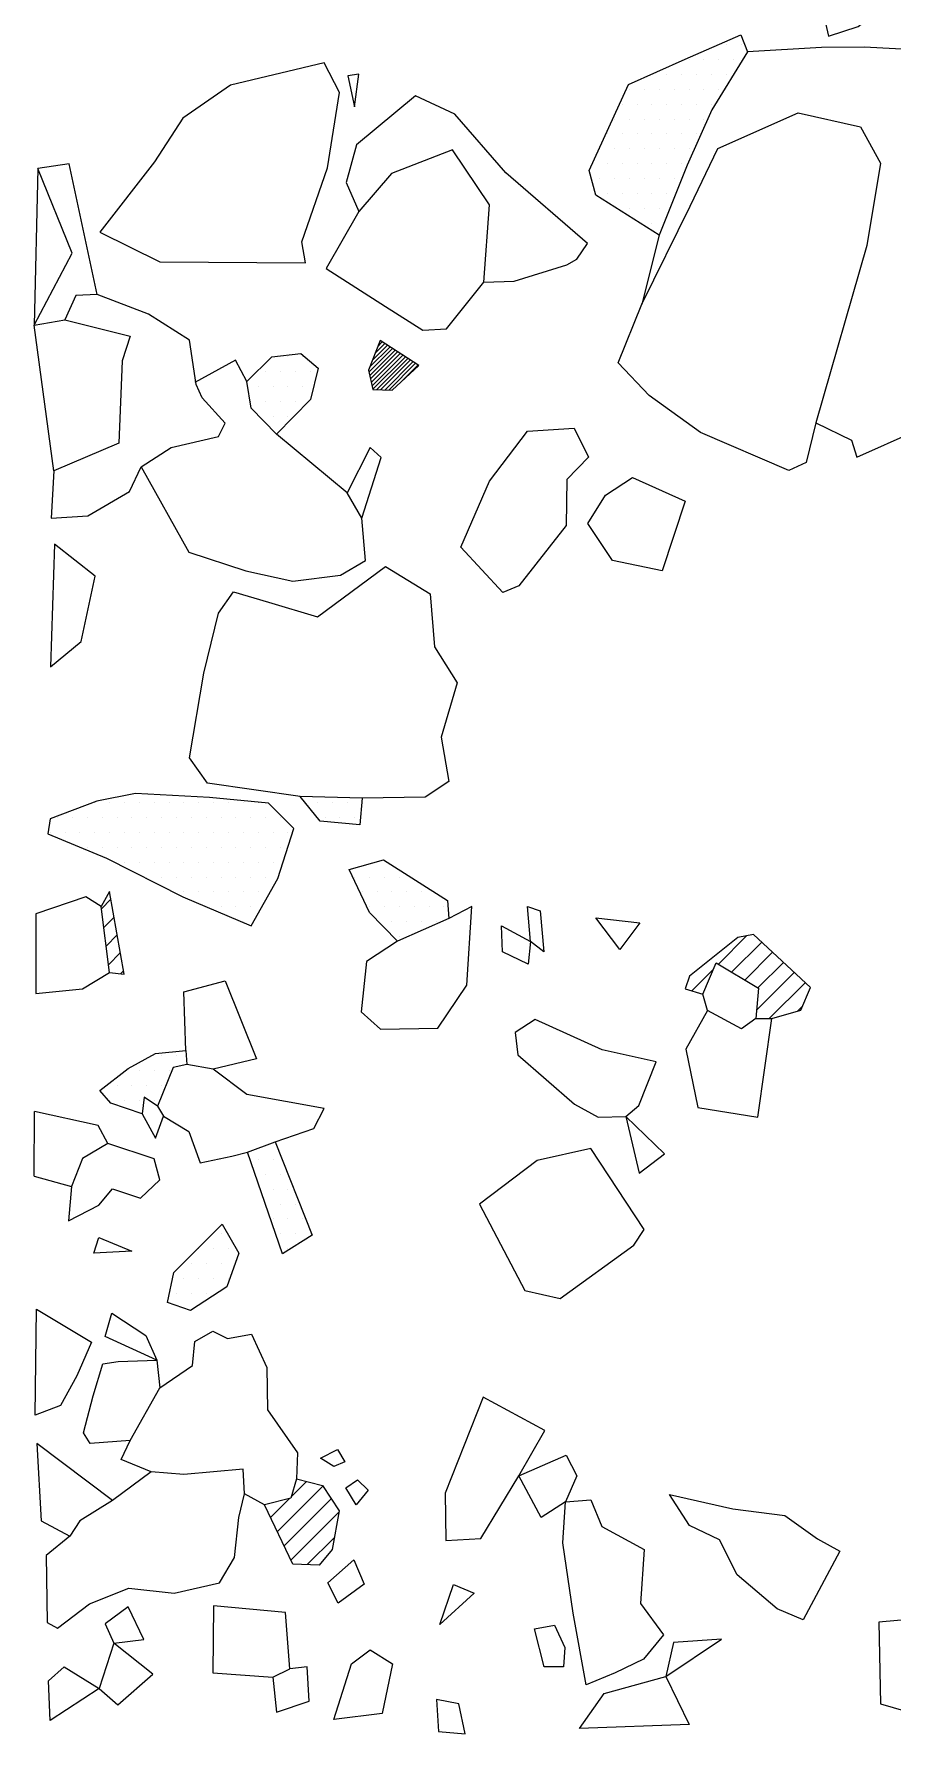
# Model space of a CAD drawing. Header units: metres. Extents: x 384 to 540, y -1842 to -1503.
# Drawn here: x 384.9 to 457.1, y -1840.8 to -1697.9 of the extents above; entities that cross this region are included whole.
import ezdxf

# ---------------------------------------------------------------- set-up
doc = ezdxf.new("R2010")
doc.units = ezdxf.units.M
doc.header["$LTSCALE"] = 25
doc.header["$MEASUREMENT"] = 0
doc.layers.get('0').update_dxf_attribs({"linetype": 'CONTINUOUS'})
for name, color, linetype in [('FEUER', 1, 'CONTINUOUS'), ('KNOCHEN', 2, 'CONTINUOUS'), ('KNOCHENSCHRAFF', 2, 'CONTINUOUS'), ('STEINE', 4, 'CONTINUOUS'), ('STEINESCHRAFF', 4, 'CONTINUOUS')]:
    doc.layers.add(name, color=color, linetype=linetype)

# ---------------------------------------------------------------- blocks, each defined once
blk = doc.blocks.new('*X1')
at = {"color": 0}
for p, q in [((413.37, -1725.27), (414.62, -1724.02)), ((413.59, -1724.7), (414.41, -1723.88)), ((413.82, -1724.12), (414.19, -1723.75)), ((413.07, -1726.28), (415.05, -1724.3)), ((413.14, -1726.57), (415.27, -1724.44)), ((413.15, -1725.85), (414.84, -1724.16)), ((413.2, -1726.86), (415.48, -1724.57)), ((413.26, -1727.15), (415.7, -1724.71)), ((413.33, -1727.44), (415.92, -1724.85)), ((413.39, -1727.73), (416.13, -1724.99)), ((413.7, -1727.77), (416.35, -1725.13)), ((414.05, -1727.78), (416.56, -1725.26)), ((414.39, -1727.79), (416.78, -1725.4)), ((414.73, -1727.8), (416.99, -1725.54)), ((415.75, -1727.14), (417.21, -1725.68)), ((479.04, -1799.26), (482.71, -1795.59)), ((479.11, -1799.55), (483.15, -1795.5)), ((479.53, -1799.47), (483.59, -1795.41)), ((478.75, -1798.13), (480.95, -1795.93)), ((478.82, -1798.41), (481.39, -1795.85)), ((478.89, -1798.7), (481.83, -1795.76)), ((478.96, -1798.98), (482.27, -1795.67)), ((480, -1799.36), (483.71, -1795.65)), ((480.47, -1799.25), (483.71, -1796)), ((480.93, -1799.13), (483.72, -1796.35)), ((481.4, -1799.02), (483.72, -1796.69)), ((481.87, -1798.91), (483.73, -1797.04)), ((482.33, -1798.79), (483.74, -1797.39)), ((482.8, -1798.68), (483.74, -1797.74)), ((483.26, -1798.57), (483.75, -1798.09)), ((483.73, -1798.46), (483.75, -1798.43)), ((528.39, -1802.23), (530.94, -1799.68)), ((528.43, -1802.55), (531.7, -1799.28)), ((528.47, -1802.86), (531.96, -1799.37)), ((528.51, -1803.17), (532.22, -1799.47)), ((528.56, -1803.48), (532.48, -1799.56)), ((528.6, -1803.79), (532.74, -1799.65)), ((530.54, -1802.2), (532.95, -1799.8)), ((528.14, -1800.36), (528.33, -1800.17)), ((528.18, -1800.67), (528.73, -1800.13)), ((528.22, -1800.99), (529.12, -1800.09)), ((528.27, -1801.3), (529.52, -1800.04)), ((528.31, -1801.61), (529.92, -1800)), ((528.35, -1801.92), (530.31, -1799.96)), ((530.77, -1802.33), (532.83, -1800.27)), ((531, -1802.46), (532.71, -1800.74)), ((531.22, -1802.58), (532.59, -1801.21))]:
    blk.add_line(p, q, dxfattribs=at)
blk = doc.blocks.new('*X2')
at = {"color": 0}
for p, q in [((390.56, -1771.42), (391.36, -1770.61)), ((390.76, -1772.98), (391.63, -1772.12)), ((390.96, -1774.55), (391.89, -1773.62)), ((442.47, -1776.08), (444.87, -1773.67)), ((391.16, -1776.12), (392.15, -1775.13)), ((443.57, -1776.74), (446.11, -1774.21)), ((444.68, -1777.41), (447.02, -1775.06)), ((392.17, -1776.88), (392.42, -1776.63)), ((440.23, -1778.32), (442.03, -1776.51)), ((445.68, -1779.94), (448.84, -1776.77)), ((445.78, -1778.07), (447.93, -1775.92)), ((446.75, -1780.64), (449.76, -1777.63)), ((449.16, -1779.99), (449.51, -1779.64)), ((406.54, -1820.85), (407.82, -1819.57)), ((404.78, -1822.61), (406.38, -1821)), ((405.35, -1823.8), (409.19, -1819.97)), ((405.93, -1825), (409.9, -1821.03)), ((406.5, -1826.19), (410.56, -1822.13)), ((407.88, -1826.57), (410.15, -1824.31))]:
    blk.add_line(p, q, dxfattribs=at)
blk = doc.blocks.new('*X3')
at = {"color": 0}
for p, q in [((443.125, -1698.75), (443.125, -1698.75)), ((444.375, -1698.75), (444.375, -1698.75)), ((440, -1700), (440, -1700)), ((441.25, -1700), (441.25, -1700)), ((442.5, -1700), (442.5, -1700)), ((443.75, -1700), (443.75, -1700)), ((435, -1702.5), (435, -1702.5)), ((436.25, -1702.5), (436.25, -1702.5)), ((436.875, -1701.25), (436.875, -1701.25)), ((437.5, -1702.5), (437.5, -1702.5)), ((438.125, -1701.25), (438.125, -1701.25)), ((438.75, -1702.5), (438.75, -1702.5)), ((439.375, -1701.25), (439.375, -1701.25)), ((440, -1702.5), (440, -1702.5)), ((440.625, -1701.25), (440.625, -1701.25)), ((441.25, -1702.5), (441.25, -1702.5)), ((441.875, -1701.25), (441.875, -1701.25)), ((442.5, -1702.5), (442.5, -1702.5)), ((443.125, -1701.25), (443.125, -1701.25)), ((434.375, -1703.75), (434.375, -1703.75)), ((435.625, -1703.75), (435.625, -1703.75)), ((436.875, -1703.75), (436.875, -1703.75)), ((438.125, -1703.75), (438.125, -1703.75)), ((439.375, -1703.75), (439.375, -1703.75)), ((440.625, -1703.75), (440.625, -1703.75)), ((441.875, -1703.75), (441.875, -1703.75)), ((433.75, -1705), (433.75, -1705)), ((435, -1705), (435, -1705)), ((436.25, -1705), (436.25, -1705)), ((437.5, -1705), (437.5, -1705)), ((438.75, -1705), (438.75, -1705)), ((440, -1705), (440, -1705)), ((441.25, -1705), (441.25, -1705)), ((433.125, -1706.25), (433.125, -1706.25)), ((434.375, -1706.25), (434.375, -1706.25)), ((435.625, -1706.25), (435.625, -1706.25)), ((436.875, -1706.25), (436.875, -1706.25)), ((438.125, -1706.25), (438.125, -1706.25)), ((439.375, -1706.25), (439.375, -1706.25)), ((440.625, -1706.25), (440.625, -1706.25)), ((432.5, -1707.5), (432.5, -1707.5)), ((433.75, -1707.5), (433.75, -1707.5)), ((435, -1707.5), (435, -1707.5)), ((436.25, -1707.5), (436.25, -1707.5)), ((437.5, -1707.5), (437.5, -1707.5)), ((438.75, -1707.5), (438.75, -1707.5)), ((440, -1707.5), (440, -1707.5)), ((431.875, -1708.75), (431.875, -1708.75)), ((433.125, -1708.75), (433.125, -1708.75)), ((434.375, -1708.75), (434.375, -1708.75)), ((435.625, -1708.75), (435.625, -1708.75)), ((436.875, -1708.75), (436.875, -1708.75)), ((438.125, -1708.75), (438.125, -1708.75)), ((439.375, -1708.75), (439.375, -1708.75)), ((432.5, -1710), (432.5, -1710)), ((433.75, -1710), (433.75, -1710)), ((435, -1710), (435, -1710)), ((436.25, -1710), (436.25, -1710)), ((437.5, -1710), (437.5, -1710)), ((438.75, -1710), (438.75, -1710)), ((433.125, -1711.25), (433.125, -1711.25)), ((434.375, -1711.25), (434.375, -1711.25)), ((435, -1712.5), (435, -1712.5)), ((435.625, -1711.25), (435.625, -1711.25)), ((436.25, -1712.5), (436.25, -1712.5)), ((436.875, -1711.25), (436.875, -1711.25)), ((437.5, -1712.5), (437.5, -1712.5)), ((438.125, -1711.25), (438.125, -1711.25)), ((436.875, -1713.75), (436.875, -1713.75)), ((405, -1725), (405, -1725)), ((406.25, -1725), (406.25, -1725)), ((407.5, -1725), (407.5, -1725)), ((404.375, -1726.25), (404.375, -1726.25)), ((405.625, -1726.25), (405.625, -1726.25)), ((406.875, -1726.25), (406.875, -1726.25)), ((408.125, -1726.25), (408.125, -1726.25)), ((403.75, -1727.5), (403.75, -1727.5)), ((405, -1727.5), (405, -1727.5)), ((406.25, -1727.5), (406.25, -1727.5)), ((407.5, -1727.5), (407.5, -1727.5)), ((403.125, -1728.75), (403.125, -1728.75)), ((404.375, -1728.75), (404.375, -1728.75)), ((405.625, -1728.75), (405.625, -1728.75)), ((406.875, -1728.75), (406.875, -1728.75)), ((405, -1730), (405, -1730)), ((406.25, -1730), (406.25, -1730)), ((390, -1762.5), (390, -1762.5)), ((391.25, -1762.5), (391.25, -1762.5)), ((392.5, -1762.5), (392.5, -1762.5)), ((393.75, -1762.5), (393.75, -1762.5)), ((395, -1762.5), (395, -1762.5)), ((396.25, -1762.5), (396.25, -1762.5)), ((397.5, -1762.5), (397.5, -1762.5)), ((398.75, -1762.5), (398.75, -1762.5)), ((400, -1762.5), (400, -1762.5)), ((401.25, -1762.5), (401.25, -1762.5)), ((402.5, -1762.5), (402.5, -1762.5)), ((403.75, -1762.5), (403.75, -1762.5)), ((408.75, -1762.5), (408.75, -1762.5)), ((410, -1762.5), (410, -1762.5)), ((411.25, -1762.5), (411.25, -1762.5)), ((386.875, -1763.75), (386.875, -1763.75)), ((388.125, -1763.75), (388.125, -1763.75)), ((389.375, -1763.75), (389.375, -1763.75)), ((390.625, -1763.75), (390.625, -1763.75)), ((391.875, -1763.75), (391.875, -1763.75)), ((393.125, -1763.75), (393.125, -1763.75)), ((394.375, -1763.75), (394.375, -1763.75)), ((395.625, -1763.75), (395.625, -1763.75)), ((396.875, -1763.75), (396.875, -1763.75)), ((398.125, -1763.75), (398.125, -1763.75)), ((399.375, -1763.75), (399.375, -1763.75)), ((400.625, -1763.75), (400.625, -1763.75)), ((401.875, -1763.75), (401.875, -1763.75)), ((403.125, -1763.75), (403.125, -1763.75)), ((404.375, -1763.75), (404.375, -1763.75)), ((405.625, -1763.75), (405.625, -1763.75)), ((409.375, -1763.75), (409.375, -1763.75)), ((410.625, -1763.75), (410.625, -1763.75)), ((411.875, -1763.75), (411.875, -1763.75)), ((386.25, -1765), (386.25, -1765)), ((387.5, -1765), (387.5, -1765)), ((388.75, -1765), (388.75, -1765)), ((390, -1765), (390, -1765)), ((391.25, -1765), (391.25, -1765)), ((392.5, -1765), (392.5, -1765)), ((393.75, -1765), (393.75, -1765)), ((395, -1765), (395, -1765)), ((396.25, -1765), (396.25, -1765)), ((397.5, -1765), (397.5, -1765)), ((398.75, -1765), (398.75, -1765)), ((400, -1765), (400, -1765)), ((401.25, -1765), (401.25, -1765)), ((402.5, -1765), (402.5, -1765)), ((403.75, -1765), (403.75, -1765)), ((405, -1765), (405, -1765)), ((406.25, -1765), (406.25, -1765)), ((389.375, -1766.25), (389.375, -1766.25)), ((390.625, -1766.25), (390.625, -1766.25)), ((391.875, -1766.25), (391.875, -1766.25)), ((393.125, -1766.25), (393.125, -1766.25)), ((394.375, -1766.25), (394.375, -1766.25)), ((395.625, -1766.25), (395.625, -1766.25)), ((396.875, -1766.25), (396.875, -1766.25)), ((398.125, -1766.25), (398.125, -1766.25)), ((399.375, -1766.25), (399.375, -1766.25)), ((400.625, -1766.25), (400.625, -1766.25)), ((401.875, -1766.25), (401.875, -1766.25)), ((403.125, -1766.25), (403.125, -1766.25)), ((404.375, -1766.25), (404.375, -1766.25)), ((405.625, -1766.25), (405.625, -1766.25)), ((392.5, -1767.5), (392.5, -1767.5)), ((393.75, -1767.5), (393.75, -1767.5)), ((395, -1767.5), (395, -1767.5)), ((396.25, -1767.5), (396.25, -1767.5)), ((397.5, -1767.5), (397.5, -1767.5)), ((398.75, -1767.5), (398.75, -1767.5)), ((400, -1767.5), (400, -1767.5)), ((401.25, -1767.5), (401.25, -1767.5)), ((402.5, -1767.5), (402.5, -1767.5)), ((403.75, -1767.5), (403.75, -1767.5)), ((405, -1767.5), (405, -1767.5)), ((413.75, -1767.5), (413.75, -1767.5)), ((394.375, -1768.75), (394.375, -1768.75)), ((395.625, -1768.75), (395.625, -1768.75)), ((396.875, -1768.75), (396.875, -1768.75)), ((398.125, -1768.75), (398.125, -1768.75)), ((399.375, -1768.75), (399.375, -1768.75)), ((400.625, -1768.75), (400.625, -1768.75)), ((401.875, -1768.75), (401.875, -1768.75)), ((403.125, -1768.75), (403.125, -1768.75)), ((404.375, -1768.75), (404.375, -1768.75)), ((411.875, -1768.75), (411.875, -1768.75)), ((413.125, -1768.75), (413.125, -1768.75)), ((414.375, -1768.75), (414.375, -1768.75)), ((415.625, -1768.75), (415.625, -1768.75)), ((397.5, -1770), (397.5, -1770)), ((398.75, -1770), (398.75, -1770)), ((400, -1770), (400, -1770)), ((400.625, -1771.25), (400.625, -1771.25)), ((401.25, -1770), (401.25, -1770)), ((401.875, -1771.25), (401.875, -1771.25)), ((402.5, -1770), (402.5, -1770)), ((403.125, -1771.25), (403.125, -1771.25)), ((403.75, -1770), (403.75, -1770)), ((412.5, -1770), (412.5, -1770)), ((413.125, -1771.25), (413.125, -1771.25)), ((413.75, -1770), (413.75, -1770)), ((414.375, -1771.25), (414.375, -1771.25)), ((415, -1770), (415, -1770)), ((415.625, -1771.25), (415.625, -1771.25)), ((416.25, -1770), (416.25, -1770)), ((416.875, -1771.25), (416.875, -1771.25)), ((417.5, -1770), (417.5, -1770)), ((418.125, -1771.25), (418.125, -1771.25)), ((419.375, -1771.25), (419.375, -1771.25)), ((402.5, -1772.5), (402.5, -1772.5)), ((415, -1772.5), (415, -1772.5)), ((416.25, -1772.5), (416.25, -1772.5)), ((417.5, -1772.5), (417.5, -1772.5)), ((418.75, -1772.5), (418.75, -1772.5)), ((415.625, -1773.75), (415.625, -1773.75)), ((395.625, -1783.75), (395.625, -1783.75)), ((396.875, -1783.75), (396.875, -1783.75)), ((393.75, -1785), (393.75, -1785)), ((395, -1785), (395, -1785)), ((396.25, -1785), (396.25, -1785)), ((391.875, -1786.25), (391.875, -1786.25)), ((393.125, -1786.25), (393.125, -1786.25)), ((394.375, -1786.25), (394.375, -1786.25)), ((395.625, -1786.25), (395.625, -1786.25)), ((391.25, -1787.5), (391.25, -1787.5)), ((392.5, -1787.5), (392.5, -1787.5)), ((393.75, -1787.5), (393.75, -1787.5)), ((395, -1787.5), (395, -1787.5)), ((403.75, -1792.5), (403.75, -1792.5)), ((405, -1792.5), (405, -1792.5)), ((404.375, -1793.75), (404.375, -1793.75)), ((405.625, -1793.75), (405.625, -1793.75)), ((405, -1795), (405, -1795)), ((406.25, -1795), (406.25, -1795)), ((404.375, -1796.25), (404.375, -1796.25)), ((405.625, -1796.25), (405.625, -1796.25)), ((406.875, -1796.25), (406.875, -1796.25)), ((405, -1797.5), (405, -1797.5)), ((406.25, -1797.5), (406.25, -1797.5)), ((407.5, -1797.5), (407.5, -1797.5)), ((400.625, -1798.75), (400.625, -1798.75)), ((405.625, -1798.75), (405.625, -1798.75)), ((406.875, -1798.75), (406.875, -1798.75)), ((408.125, -1798.75), (408.125, -1798.75)), ((398.125, -1801.25), (398.125, -1801.25)), ((398.75, -1800), (398.75, -1800)), ((399.375, -1801.25), (399.375, -1801.25)), ((400, -1800), (400, -1800)), ((400.625, -1801.25), (400.625, -1801.25)), ((401.25, -1800), (401.25, -1800)), ((406.25, -1800), (406.25, -1800)), ((397.5, -1802.5), (397.5, -1802.5)), ((398.75, -1802.5), (398.75, -1802.5)), ((400, -1802.5), (400, -1802.5)), ((401.25, -1802.5), (401.25, -1802.5)), ((396.875, -1803.75), (396.875, -1803.75)), ((398.125, -1803.75), (398.125, -1803.75)), ((399.375, -1803.75), (399.375, -1803.75)), ((397.5, -1805), (397.5, -1805))]:
    blk.add_line(p, q, dxfattribs=at)

msp = doc.modelspace()

# ---------------------------------------------------------------- linework, layer by layer
at = {"layer": 'KNOCHEN'}
msp.add_lwpolyline([(417.27, -1725.72), (414.01, -1723.63), (413.04, -1726.13), (413.4, -1727.76), (415.03, -1727.81), (417.27, -1725.72)], dxfattribs=at)
at = {"layer": 'STEINE'}
for points in [[(453.01, -1692.49), (451.28, -1696.1), (451.74, -1698.03), (454.23, -1697.22), (455.86, -1695.95), (453.01, -1692.49)], [(437.49, -1714.77), (432.15, -1711.41), (431.59, -1709.32), (434.9, -1702.1), (439.68, -1699.96), (444.36, -1697.93), (444.92, -1699.35)], [(450.67, -1730.54), (453.67, -1732.01), (454.12, -1733.44), (459.01, -1731.25), (462.87, -1726.67), (464.3, -1722.55), (463.23, -1719.75), (465.37, -1715.07), (465.88, -1710.65), (464.91, -1704.39), (462.11, -1699.36), (454.74, -1698.95), (451.13, -1699), (444.92, -1699.35), (441.92, -1704.24), (439.83, -1708.87), (437.49, -1714.77), (436.02, -1720.56)], [(407.74, -1717.1), (407.43, -1715.32), (409.57, -1709.12), (410.59, -1702.76), (409.31, -1700.27), (401.43, -1702.15), (397.41, -1704.94), (395.02, -1708.61), (390.44, -1714.51), (395.48, -1717), (407.74, -1717.1)], [(411.86, -1703.98), (412.21, -1701.23), (411.3, -1701.38), (411.86, -1703.98)], [(422.74, -1718.73), (425.28, -1718.63), (429.71, -1717.26), (430.57, -1716.8), (431.44, -1715.48), (424.57, -1709.52), (420.3, -1704.59), (416.99, -1703.06), (412.01, -1707.18), (411.14, -1710.34), (412.21, -1712.78)], [(450.67, -1730.54), (449.85, -1733.89), (448.38, -1734.55), (440.95, -1731.35), (436.63, -1728.25), (434.03, -1725.5), (436.02, -1720.56), (440.09, -1712.32), (442.43, -1707.49), (449.19, -1704.49), (454.43, -1705.66), (456.11, -1708.71), (454.94, -1715.63), (450.67, -1730.54)], [(412.21, -1712.78), (409.46, -1717.56), (414.45, -1720.77), (417.6, -1722.75), (419.59, -1722.65), (422.74, -1718.73), (423.2, -1712.22), (420.1, -1707.59), (414.96, -1709.57), (412.21, -1712.78)], [(390.19, -1719.75), (387.85, -1708.76), (385.2, -1709.16), (384.9, -1722.34)], [(384.9, -1722.34), (388.1, -1716.29), (385.2, -1709.16)], [(386.32, -1738.57), (389.42, -1738.36), (392.93, -1736.33), (393.9, -1734.24), (396.44, -1732.62), (400.41, -1731.7), (400.97, -1730.58), (399.04, -1728.44), (398.53, -1727.33), (397.97, -1723.61), (394.51, -1721.42), (390.19, -1719.75), (388.41, -1719.85), (387.49, -1721.88)], [(384.9, -1722.34), (387.49, -1721.88), (392.98, -1723.26), (392.32, -1725.34), (392.02, -1732.26), (386.57, -1734.6), (384.9, -1722.34)], [(393.9, -1734.24), (397.92, -1741.42), (402.7, -1742.99), (406.66, -1743.86), (410.68, -1743.35), (412.77, -1742.13), (412.46, -1738.57), (411.24, -1736.43), (405.29, -1731.5), (403.16, -1729.31), (402.8, -1727.07), (401.83, -1725.29), (398.43, -1727.17)], [(402.8, -1727.07), (404.89, -1724.99), (407.33, -1724.73), (408.8, -1725.95), (408.14, -1728.6), (405.29, -1731.5)], [(420.81, -1741.01), (423.2, -1735.47), (426.4, -1731.25), (430.32, -1730.99), (431.54, -1733.43), (429.71, -1735.32), (429.66, -1739.18), (425.69, -1744.27), (424.32, -1744.83), (420.81, -1741.01)], [(412.46, -1738.57), (414.09, -1733.48), (413.18, -1732.62), (411.24, -1736.43)], [(386.57, -1734.6), (386.32, -1738.57)], [(433.57, -1742.13), (431.49, -1739.03), (432.96, -1736.64), (435.25, -1735.16), (439.68, -1737.15), (437.74, -1743), (433.57, -1742.13), (431.49, -1739.03)], [(386.27, -1751.08), (388.86, -1748.94), (390.03, -1743.45), (386.62, -1740.75), (386.27, -1751.08)], [(399.49, -1760.85), (397.96, -1758.71), (399.19, -1751.59), (400.41, -1746.55), (401.68, -1744.77), (404.63, -1745.64), (408.75, -1746.86), (414.45, -1742.64), (418.21, -1744.93), (418.57, -1749.4), (420.5, -1752.41), (419.13, -1756.98), (419.79, -1760.7), (417.8, -1762.02), (412.51, -1762.12), (407.27, -1761.97), (399.49, -1760.85)], [(386.06, -1765.12), (390.99, -1767.15), (397.4, -1770.41), (403.15, -1772.85), (405.39, -1768.88), (406.76, -1764.66), (404.63, -1762.53), (399.64, -1762.07), (393.44, -1761.71), (390.18, -1762.37), (386.26, -1763.85), (386.06, -1765.12)], [(412.51, -1762.12), (412.31, -1764.36), (408.95, -1764.05), (407.27, -1761.97)], [(415.46, -1774.13), (413.12, -1771.73), (411.39, -1768.12), (414.29, -1767.31), (419.68, -1770.72), (419.79, -1772.24)], [(385.04, -1778.55), (388.96, -1778.14), (391.25, -1776.77), (390.54, -1771.22), (389.26, -1770.41), (385.04, -1771.83), (385.04, -1778.55)], [(391.25, -1776.77), (392.47, -1776.92), (391.25, -1769.95), (390.54, -1771.22)], [(419.79, -1772.24), (415.46, -1774.13), (412.87, -1775.85), (412.41, -1780.08), (414.04, -1781.55), (418.87, -1781.45), (421.31, -1777.84), (421.72, -1771.23), (419.79, -1772.24)], [(426.65, -1774.18), (426.4, -1771.23), (427.47, -1771.58), (427.77, -1775.04), (426.65, -1774.18)], [(434.18, -1774.84), (432.15, -1772.19), (435.86, -1772.6), (434.18, -1774.84)], [(426.45, -1776.06), (424.31, -1775.04), (424.21, -1772.85), (426.65, -1774.18), (426.45, -1776.06)], [(445.62, -1780.64), (446.95, -1780.64), (449.39, -1779.93), (450.2, -1778.05), (445.42, -1773.57), (444.1, -1773.82), (440.03, -1777.08), (439.67, -1778.15), (441.15, -1778.6)], [(445.62, -1780.64), (444.4, -1781.5), (441.56, -1779.98), (441.15, -1778.6), (442.27, -1775.96), (445.83, -1778.1), (445.62, -1780.64)], [(397.66, -1783.33), (397.5, -1778.4), (400.96, -1777.48), (403.61, -1784.04), (399.95, -1784.91)], [(437.23, -1784.3), (432.7, -1783.28), (427.06, -1780.74), (425.38, -1781.81), (425.58, -1783.69), (430.36, -1787.86), (432.35, -1788.93), (434.69, -1788.88), (435.76, -1787.96), (437.23, -1784.3)], [(441.56, -1779.98), (439.72, -1783.23), (440.74, -1788.12), (445.78, -1788.93), (446.95, -1780.64)], [(393.99, -1788.67), (391.35, -1787.76), (390.43, -1786.69), (392.82, -1784.86), (395.11, -1783.58), (397.66, -1783.33), (397.76, -1784.5)], [(397.76, -1784.5), (396.59, -1784.75), (395.27, -1788.01), (395.77, -1788.87), (397.91, -1790.15), (398.88, -1792.79), (401.52, -1792.23), (402.84, -1791.88), (405.18, -1791.01), (408.44, -1789.89), (409.3, -1788.21), (402.79, -1787.04), (399.95, -1784.91), (397.76, -1784.5)], [(395.27, -1788.01), (394.15, -1787.25), (393.99, -1788.67), (395.11, -1790.71), (395.77, -1788.87)], [(384.89, -1793.91), (384.94, -1788.47)], [(391.09, -1791.16), (390.28, -1789.64), (384.94, -1788.47)], [(434.69, -1788.88), (435.81, -1793.66), (437.94, -1792.03), (434.69, -1788.88)], [(388.04, -1794.77), (387.79, -1797.67), (390.33, -1796.35), (391.5, -1794.98), (393.84, -1795.74), (395.47, -1794.22), (395.01, -1792.44), (391.09, -1791.16), (388.96, -1792.43), (388.04, -1794.77)], [(405.18, -1791.01), (408.29, -1798.85), (405.79, -1800.42), (402.84, -1791.88)], [(431.74, -1791.57), (427.21, -1792.59), (422.38, -1796.25), (426.19, -1803.53), (429.14, -1804.19), (435.35, -1799.71), (436.21, -1798.39), (431.74, -1791.57)], [(384.89, -1793.91), (388.04, -1794.77)], [(396.13, -1804.54), (396.64, -1802), (400.71, -1797.93), (402.13, -1800.37), (401.11, -1803.22), (398.06, -1805.2), (396.13, -1804.54)], [(389.92, -1800.37), (390.33, -1799.05), (393.13, -1800.22), (393.13, -1800.22), (389.92, -1800.37)], [(385.09, -1805.1), (389.72, -1807.85), (388.5, -1810.7), (387.12, -1813.19), (384.99, -1814), (385.09, -1805.1)], [(395.21, -1809.37), (390.89, -1807.39), (391.45, -1805.41), (394.3, -1807.29), (395.21, -1809.37)], [(394.75, -1818.78), (392.21, -1817.72), (392.97, -1816.14), (395.47, -1811.71), (398.21, -1809.83), (398.42, -1807.8), (399.94, -1806.93), (401.16, -1807.54), (403.2, -1807.19), (404.47, -1809.99), (404.52, -1813.55), (407.06, -1817.16), (406.96, -1819.35), (406.5, -1820.97), (404.27, -1821.53), (402.59, -1820.62)], [(392.97, -1816.14), (389.62, -1816.39), (389.06, -1815.48), (389.87, -1812.37), (390.69, -1809.68), (391.96, -1809.48), (395.21, -1809.37), (395.47, -1811.71)], [(422.68, -1812.48), (419.48, -1820.57), (419.53, -1824.54), (422.48, -1824.38), (425.68, -1819.09), (427.87, -1815.28), (422.68, -1812.48)], [(391.5, -1821.18), (385.14, -1816.39), (385.5, -1822.9), (387.89, -1824.18)], [(410.12, -1818.33), (409, -1817.62), (410.42, -1816.9), (411.03, -1817.92), (410.12, -1818.33)], [(425.68, -1819.09), (429.65, -1817.36), (430.56, -1819.09), (429.6, -1821.28), (427.56, -1822.6), (425.68, -1819.09)], [(386.87, -1831.91), (389.56, -1829.87), (392.87, -1828.55), (396.69, -1828.96), (400.5, -1828.09), (401.77, -1825.96), (402.13, -1822.6), (402.59, -1820.62), (402.49, -1818.53), (397.5, -1818.99), (394.75, -1818.78), (391.5, -1821.18), (388.75, -1822.9), (387.89, -1824.18), (385.9, -1825.8), (386, -1831.45), (386.87, -1831.91)], [(406.96, -1819.35), (409.15, -1819.91), (410.57, -1822.04), (409.96, -1825.3), (408.89, -1826.62), (406.66, -1826.52), (404.27, -1821.53)], [(412, -1821.53), (411.13, -1820.11), (412.1, -1819.45), (413.01, -1820.31), (412, -1821.53)], [(431.33, -1836.69), (430.26, -1830.64), (429.39, -1824.74), (429.6, -1821.28), (431.73, -1821.13), (432.65, -1823.37), (436.21, -1825.3), (435.9, -1829.83), (437.84, -1832.47), (436.16, -1834.51), (433.77, -1835.68), (431.33, -1836.69)], [(444.04, -1827.44), (442.57, -1824.49), (440.03, -1823.27), (438.35, -1820.67), (443.69, -1821.89), (448.06, -1822.45), (450.81, -1824.39), (452.69, -1825.45), (449.59, -1831.2), (447.4, -1830.29), (447.4, -1830.29), (444.04, -1827.44), (444.04, -1827.44)], [(410.47, -1829.82), (409.61, -1828.09), (411.79, -1826.16), (412.66, -1828.2), (410.47, -1829.82)], [(419.02, -1831.61), (420.19, -1828.25), (421.92, -1828.96), (419.02, -1831.61)], [(391.6, -1833.18), (394.14, -1832.87), (392.82, -1830.13), (390.89, -1831.55), (391.6, -1833.18)], [(399.94, -1835.67), (404.98, -1836.03), (406.4, -1835.32), (406.05, -1830.59), (399.99, -1830.03), (399.94, -1835.67)], [(459.4, -1831.1), (455.95, -1831.41), (456.1, -1838.27), (459.1, -1839.14), (460.73, -1835.73), (460.93, -1834.46)], [(427.82, -1835.17), (427, -1831.96), (428.68, -1831.66), (429.55, -1833.54), (429.44, -1835.17), (427.82, -1835.17)], [(390.38, -1836.99), (391.95, -1838.37), (394.9, -1835.77), (391.6, -1833.18), (390.38, -1836.99)], [(410.11, -1839.59), (411.59, -1834.91), (413.17, -1833.74), (415.05, -1834.91), (414.18, -1839.08), (410.11, -1839.59)], [(438.04, -1835.98), (442.72, -1832.83), (438.7, -1833.13), (438.04, -1835.98)], [(386.26, -1839.69), (386.1, -1836.33), (387.43, -1835.16), (390.38, -1836.99), (386.26, -1839.69)], [(404.98, -1836.03), (405.28, -1838.98), (408.03, -1838.06), (407.88, -1835.17), (406.4, -1835.32)], [(430.77, -1840.36), (432.85, -1837.41), (438.04, -1835.98), (440.02, -1840), (430.77, -1840.36)], [(418.91, -1840.61), (421.15, -1840.81), (420.64, -1838.27), (418.76, -1837.91)], [(418.76, -1837.91), (418.91, -1840.61)]]:
    msp.add_lwpolyline(points, dxfattribs=at)

# ---------------------------------------------------------------- block references
at = {"layer": 'FEUER'}
msp.add_blockref('*X2', (0, 0), dxfattribs=at)
at = {"layer": 'KNOCHENSCHRAFF'}
msp.add_blockref('*X1', (0, 0), dxfattribs=at)
at = {"layer": 'STEINESCHRAFF'}
msp.add_blockref('*X3', (0, 0), dxfattribs=at)

doc.saveas('drawing.dxf')
